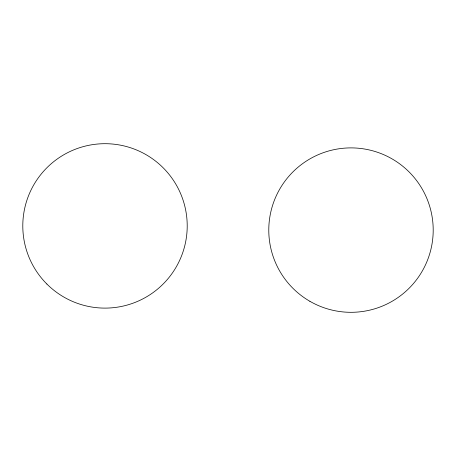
<?xml version="1.0" encoding="UTF-8"?>
<svg xmlns="http://www.w3.org/2000/svg" width="456" height="456" viewBox="0 0 456 456"><rect width="100%" height="100%" fill="white"/><g stroke="black" fill="none" stroke-linecap="round" stroke-linejoin="round"><path stroke-width="0.68" d="M309.892 301.296A82.205 82.205 0 0 0 433.2 230.103A82.205 82.205 0 0 0 309.892 158.905A82.205 82.205 0 0 0 309.892 301.296M46.877 284.031A82.205 82.205 0 0 0 184.412 247.175A82.205 82.205 0 0 0 83.733 146.496A82.205 82.205 0 0 0 46.877 284.031"/></g></svg>
